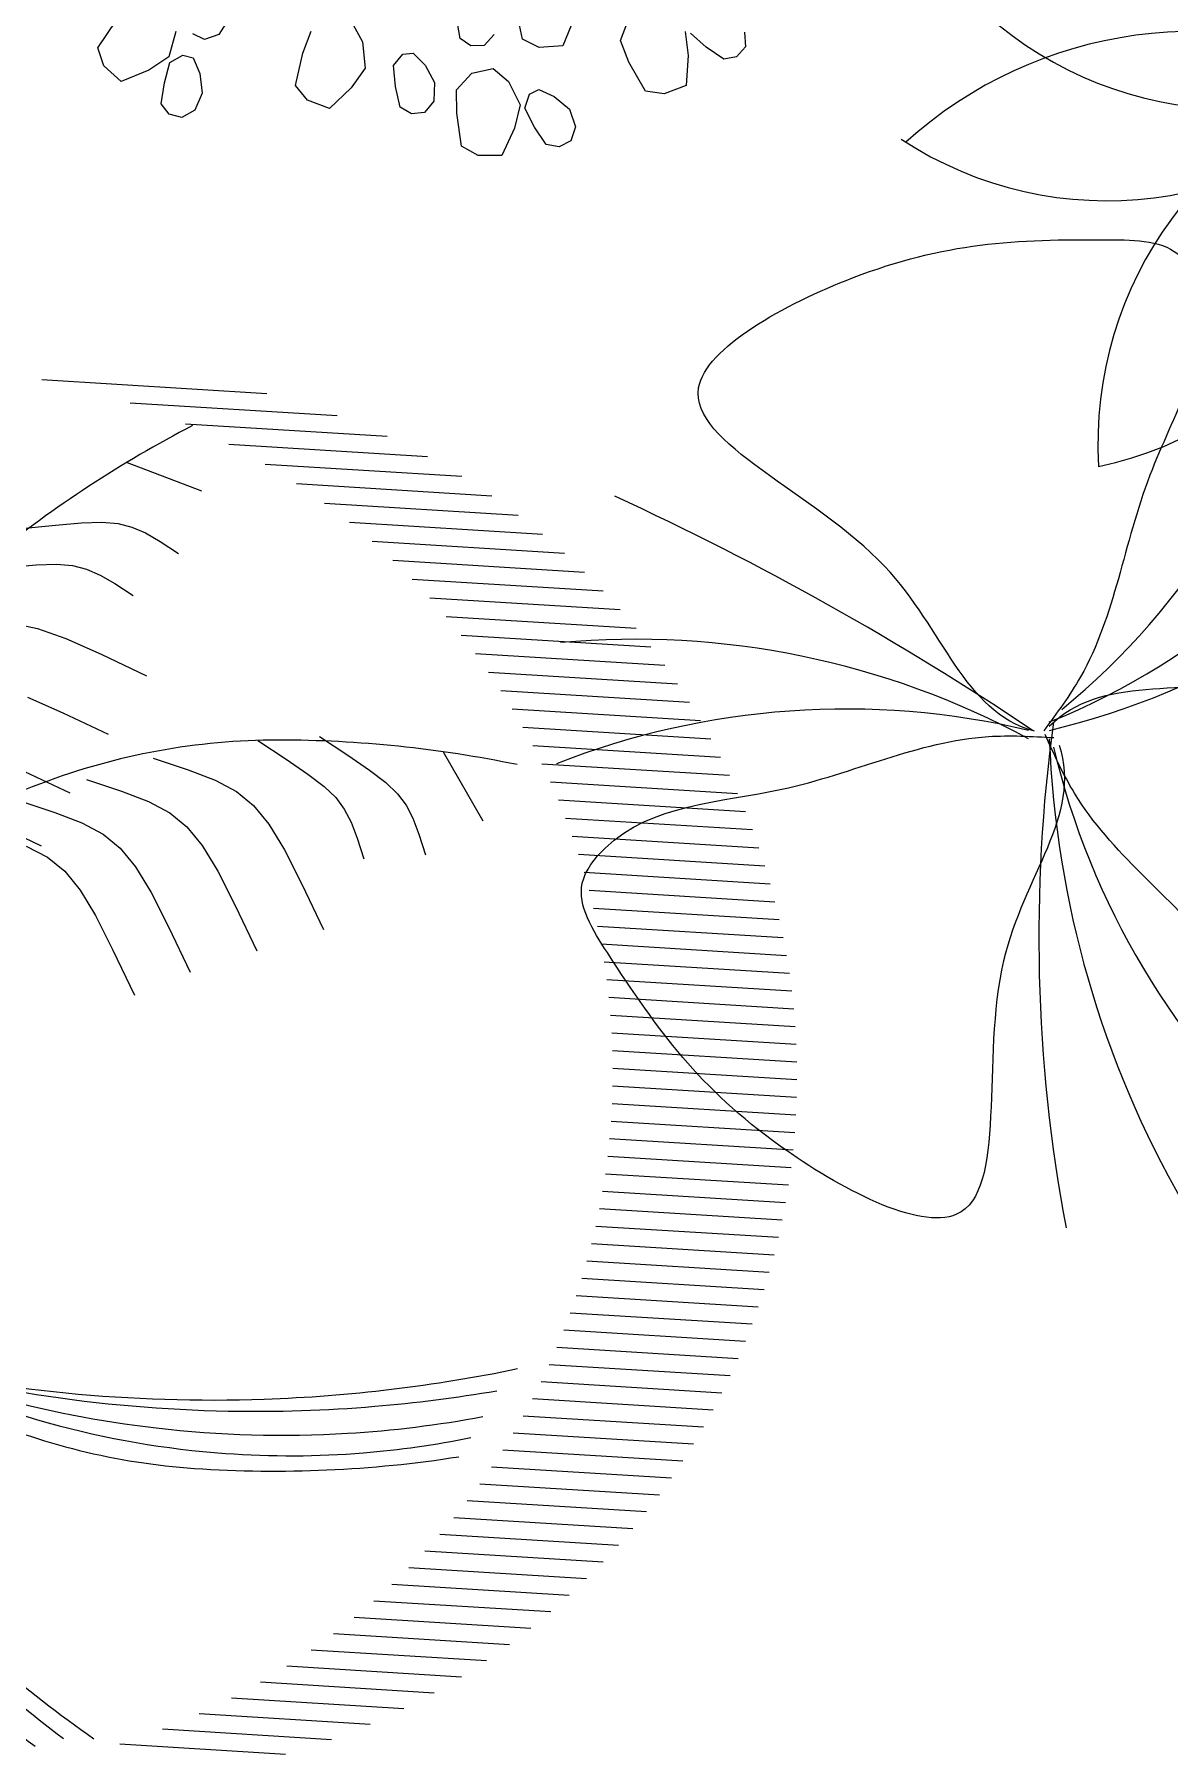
# Model space of a CAD drawing. Extents: x -809667 to 586099, y 3084146 to 3634412.
# Drawn here: x 381903.895 to 381905.441, y 3085672.395 to 3085674.74 of the extents above; entities that cross this region are included whole.
import ezdxf

# ---------------------------------------------------------------- set-up
doc = ezdxf.new("R2010")
doc.units = 0
doc.header["$LTSCALE"] = 0.5
doc.layers.get('0').update_dxf_attribs({"linetype": 'CONTINUOUS'})
for name, color, linetype in [('树', 3, 'CONTINUOUS'), ('树木', 94, 'CONTINUOUS'), ('灌木', 3, 'CONTINUOUS'), ('绿化图层', 84, 'CONTINUOUS'), ('道路', 4, 'CONTINUOUS')]:
    doc.layers.add(name, color=color, linetype=linetype)
doc.layers.add('紫薇', color=6, linetype='CONTINUOUS', lineweight=20)

# ---------------------------------------------------------------- blocks, each defined once
blk = doc.blocks.new('紫薇')
at = {"color": 0}
for p, q in [((-339.3, 358.8), (-320.9, 370.1)), ((-320.9, 370.1), (-303.5, 370.7)), ((-303.5, 370.7), (-283.9, 347.2)), ((-336.4, 331.4), (-339.3, 358.8)), ((-386.7, 314.3), (-380.4, 324.6)), ((-380.4, 324.6), (-369.1, 329)), ((-369.1, 329), (-351.4, 320.9)), ((-351.4, 320.9), (-335, 310.7)), ((-329.6, 310.2), (-336.4, 331.4)), ((-383.6, 301), (-386.7, 314.3)), ((-370.5, 290.1), (-383.6, 301)), ((-335, 310.7), (-331.9, 297.4)), ((-309.1, 297.5), (-329.6, 310.2)), ((-352.3, 287.3), (-370.5, 290.1)), ((-336.9, 289.2), (-352.3, 287.3)), ((-331.9, 297.4), (-336.9, 289.2)), ((-323.6, 274.2), (-315.6, 283.2)), ((-322.8, 260.5), (-323.6, 274.2)), ((-311.7, 247.5), (-322.8, 260.5)), ((-416.7, 181.7), (-403.6, 198.9)), ((-403.6, 198.9), (-387.6, 205.8)), ((-387.6, 205.8), (-360.8, 190.9)), ((-360.8, 190.9), (-343.6, 177.9)), ((-404, 157.2), (-416.7, 181.7)), ((-390.1, 139.9), (-404, 157.2)), ((-366.3, 135.4), (-390.1, 139.9)), ((-348.3, 139.4), (-366.3, 135.4)), ((-442.6, 110.8), (-433.7, 119)), ((-433.7, 119), (-414.3, 117.8)), ((-414.3, 117.8), (-395.3, 114.2)), ((-395.3, 114.2), (-387.5, 103)), ((-444.8, 98.9), (-442.6, 110.8)), ((-437.1, 87.7), (-444.8, 98.9)), ((-387.5, 103), (-389.3, 93.5)), ((-420.9, 82.2), (-437.1, 87.7)), ((-403, 86.2), (-420.9, 82.2)), ((-389.3, 93.5), (-403, 86.2)), ((-496.5, 62.5), (-484, 74.7)), ((-484, 74.7), (-453.7, 70.5)), ((-453.7, 70.5), (-432.9, 64.6)), ((-432.9, 64.6), (-422.2, 46.9)), ((-502.4, 41.7), (-496.5, 62.5)), ((-397.8, 40.7), (-388.5, 48.4)), ((-388.5, 48.4), (-369.1, 46.1)), ((-481.8, 23.5), (-502.4, 41.7)), ((-422.2, 46.9), (-423.5, 27)), ((-400.7, 29), (-397.8, 40.7)), ((-462.5, 12.3), (-481.8, 23.5)), ((-438.8, 16.8), (-462.5, 12.3)), ((-423.5, 27), (-438.8, 16.8)), ((-393.6, 17.3), (-400.7, 29)), ((-504.4, -0.4), (-485.8, 5.5)), ((-485.8, 5.5), (-466.8, 9.1)), ((-466.8, 9.1), (-455.5, 1.4)), ((-455.5, 1.4), (-453.8, -8.1)), ((-509.7, -11.2), (-504.4, -0.4)), ((-507.5, -23.1), (-509.7, -11.2)), ((-453.8, -8.1), (-463.9, -19.9)), ((-416.8, -19.3), (-405, -6.5)), ((-405, -6.5), (-374.5, -8.9)), ((-496.2, -30.8), (-507.5, -23.1)), ((-479.2, -30.1), (-496.2, -30.8)), ((-463.9, -19.9), (-479.2, -30.1)), ((-421.5, -40.4), (-416.8, -19.3)), ((-399.9, -57.5), (-421.5, -40.4)), ((-482.8, -101.7), (-453, -94.6)), ((-453, -94.6), (-431.5, -92.7)), ((-431.5, -92.7), (-415.2, -105.3)), ((-490, -117.5), (-482.8, -101.7)), ((-488.1, -139.1), (-490, -117.5)), ((-462.2, -148.6), (-488.1, -139.1)), ((-440.2, -152.1), (-462.2, -148.6)), ((-459.5, -166.8), (-443.1, -156.6)), ((-474.7, -179.1), (-459.5, -166.8)), ((-475.8, -191.1), (-474.7, -179.1)), ((-469.4, -201.4), (-475.8, -191.1)), ((-456.1, -204.5), (-469.4, -201.4))]:
    blk.add_line(p, q, dxfattribs=at)
blk = doc.blocks.new('白玉兰')
at = {"color": 0}
for centre, radius, start, end in [((-1260.5, 1665), 2054.4, 309.3934, 347.1655), ((-713.2, 1844.3), 1941, 291.8214, 332.6346), ((-478.2, 2077.5), 2115.2, 283.2993, 320.8528), ((-4728.7, -6984.2), 8428.8, 56.1879, 65.279), ((-1147.9, -2037), 2310.3, 61.625, 95.1491), ((-559.1, -2135.4), 2213.8, 76.7033, 111.4018), ((4370.8, -555.9), 4391.8, 172.1708, 190.6677), ((2826.9, 106.7), 2820.8, 182.2544, 209.8868), ((2146.3, 475.3), 2185, 193.3063, 228.4107)]:
    blk.add_arc(centre, radius, start, end, dxfattribs=at)
for points in [[(-33.3, 16.4), (-232.9, 72.7), (-341.9, 562), (-1253.8, 922.5), (-424.6, 1375.2), (-32.9, 1391.9), (376.3, 1386), (477, 1090.9), (236.3, 716.3), (184.7, 276.9), (29.2, 67), (-7.3, 17.6)], [(8.3, 30.7), (154.9, 177.4), (635.1, 33.7), (1394.9, 653.5), (1385.2, -291.2), (1208.5, -641.2), (1003.6, -995.4), (696.9, -939.3), (487.4, -546.3), (129.3, -286.7), (21.9, -48.6), (-3.3, 7.4)], [(36.1, -22.3), (98.6, -219.9), (-250.5, -579.7), (-51.2, -1539.8), (-884.9, -1095.2), (-1113.8, -777), (-1333.5, -431.7), (-1142.2, -185.6), (-696.9, -181.1), (-301.3, 16.9), (-40.5, 2.3), (20.8, -1.2)]]:
    blk.add_open_spline(points, degree=3, knots=[0, 0, 0, 0, 621.989778, 1340.944545, 1869.007736, 2592.427455, 2798.699245, 2915.827596, 3435.261502, 4029.77129, 4212.300518, 4212.300518, 4212.300518, 4212.300518], dxfattribs=at)
blk = doc.blocks.new('03')
at = {"layer": '树木', "color": 0}
for p, q in [((-0.1484, 1.4964), (-0.2913, 1.2077)), ((-0.1116, 1.503), (-0.2544, 1.2148)), ((-0.0755, 1.5083), (-0.218, 1.2206)), ((-0.04, 1.5125), (-0.1823, 1.2252)), ((-0.005, 1.5155), (-0.1471, 1.2286)), ((0.0295, 1.5175), (-0.1124, 1.231)), ((0.0634, 1.5185), (-0.0783, 1.2324)), ((0.0969, 1.5186), (-0.0446, 1.2328)), ((0.13, 1.5177), (-0.0114, 1.2322)), ((0.1626, 1.5159), (0.0214, 1.2308)), ((0.1948, 1.5133), (0.0537, 1.2285)), ((0.2265, 1.5099), (0.0857, 1.2254)), ((0.2579, 1.5056), (0.1172, 1.2214)), ((0.2889, 1.5006), (0.1483, 1.2167)), ((-0.2628, 1.4682), (-0.4066, 1.1778)), ((-0.2239, 1.4791), (-0.3674, 1.1893)), ((-0.1858, 1.4885), (-0.329, 1.1993)), ((0.3195, 1.4948), (0.1791, 1.2112)), ((0.3498, 1.4883), (0.2095, 1.205)), ((0.3796, 1.481), (0.2395, 1.198)), ((0.4092, 1.4731), (0.2691, 1.1903)), ((-0.3432, 1.441), (-0.4878, 1.1491)), ((-0.3025, 1.4555), (-0.4467, 1.1644)), ((0.4383, 1.4644), (0.2984, 1.1819)), ((0.4672, 1.455), (0.3274, 1.1727)), ((0.4957, 1.4449), (0.356, 1.1629)), ((-0.385, 1.4243), (-0.53, 1.1315)), ((0.5238, 1.4342), (0.3843, 1.1524)), ((0.5516, 1.4227), (0.4122, 1.1413)), ((0.5791, 1.4106), (0.4398, 1.1294)), ((-0.4722, 1.3832), (-0.6183, 1.0883)), ((-0.4279, 1.4051), (-0.5734, 1.1114)), ((0.6063, 1.3979), (0.4671, 1.1169)), ((0.6331, 1.3844), (0.4941, 1.1037)), ((-0.5182, 1.358), (-0.6649, 1.0617)), ((0.6596, 1.3703), (0.5207, 1.0898)), ((0.6857, 1.3555), (0.5469, 1.0753)), ((-0.5661, 1.3289), (-0.7137, 1.0308)), ((0.7115, 1.34), (0.5729, 1.06)), ((0.737, 1.3238), (0.5985, 1.0441)), ((-0.6165, 1.2947), (-0.7652, 0.9944)), ((0.7621, 1.307), (0.6237, 1.0275)), ((0.7869, 1.2895), (0.6487, 1.0103)), ((0.8114, 1.2712), (0.6732, 0.9923)), ((-0.6701, 1.2541), (-0.8203, 0.9507)), ((0.8355, 1.2523), (0.6975, 0.9736)), ((0.8592, 1.2326), (0.7213, 0.9542)), ((-0.7283, 1.2042), (-0.8808, 0.8961)), ((0.8826, 1.2122), (0.7448, 0.9341)), ((0.9056, 1.191), (0.768, 0.9132)), ((0.9282, 1.1691), (0.7907, 0.8916)), ((0.9504, 1.1464), (0.8131, 0.8691)), ((-0.7938, 1.1395), (-0.9506, 0.8229)), ((0.9722, 1.1228), (0.8351, 0.8459)), ((-0.1968, 1.0838), (-0.0623, 1.1008)), ((0.9936, 1.0985), (0.8567, 0.8219)), ((1.0146, 1.0732), (0.8778, 0.797)), ((-0.8748, 1.0435), (-1.0452, 0.6994)), ((1.0351, 1.0471), (0.8985, 0.7712)), ((1.0552, 1.02), (0.9188, 0.7445)), ((-0.2165, 0.9566), (-0.1865, 0.9736)), ((-0.1865, 0.9736), (-0.1612, 0.9846)), ((-0.1612, 0.9846), (-0.1376, 0.9906)), ((-0.1376, 0.9906), (-0.1126, 0.9925)), ((-0.1126, 0.9925), (-0.0833, 0.9914)), ((-0.0833, 0.9914), (-0.0466, 0.9884)), ((1.0748, 0.992), (0.9385, 0.7168)), ((-0.2541, 0.9323), (-0.2165, 0.9566)), ((1.0939, 0.9629), (0.9578, 0.6881)), ((-0.3023, 0.9), (-0.2541, 0.9323)), ((1.1125, 0.9328), (0.9766, 0.6584)), ((-0.221, 0.8742), (-0.1957, 0.8852)), ((-0.1957, 0.8852), (-0.1721, 0.8911)), ((-0.1721, 0.8911), (-0.1471, 0.893)), ((-0.1471, 0.893), (-0.1177, 0.8919)), ((-0.1177, 0.8919), (-0.081, 0.8889)), ((1.1305, 0.9016), (0.9948, 0.6276)), ((-0.8596, 0.7789), (-0.7659, 0.8769)), ((-0.2885, 0.8329), (-0.2509, 0.8571)), ((-0.2509, 0.8571), (-0.221, 0.8742)), ((1.1479, 0.8691), (1.0124, 0.5956)), ((-0.3368, 0.8005), (-0.2885, 0.8329)), ((1.1646, 0.8353), (1.0294, 0.5623)), ((-0.7132, 0.7788), (-0.6828, 0.7996)), ((1.1807, 0.8002), (1.0458, 0.5277)), ((-0.7366, 0.7611), (-0.7132, 0.7788)), ((-0.2375, 0.7511), (-0.1979, 0.7628)), ((-0.1979, 0.7628), (-0.1475, 0.7701)), ((-0.1475, 0.7701), (-0.082, 0.7749)), ((-0.082, 0.7749), (0.0032, 0.7789)), ((1.196, 0.7635), (1.0614, 0.4917)), ((-0.7694, 0.7244), (-0.7548, 0.7439)), ((-0.7548, 0.7439), (-0.7366, 0.7611)), ((-0.3024, 0.7075), (-0.2708, 0.7333)), ((-0.2708, 0.7333), (-0.2375, 0.7511)), ((-0.7821, 0.6999), (-0.7694, 0.7244)), ((-0.3366, 0.6719), (-0.3024, 0.7075)), ((1.2106, 0.7253), (1.0762, 0.454)), ((-0.7946, 0.6677), (-0.7821, 0.6999)), ((-0.7006, 0.6622), (-0.6772, 0.6799)), ((-0.6772, 0.6799), (-0.6468, 0.7007)), ((1.2242, 0.6852), (1.0902, 0.4147)), ((-0.8085, 0.6252), (-0.7946, 0.6677)), ((-0.7188, 0.645), (-0.7006, 0.6622)), ((-0.5756, 0.6116), (-0.512, 0.6685)), ((-0.378, 0.6248), (-0.3366, 0.6719)), ((-0.2084, 0.6442), (-0.158, 0.6515)), ((-0.158, 0.6515), (-0.0925, 0.6562)), ((-0.0925, 0.6562), (-0.0073, 0.6603)), ((-0.8254, 0.5697), (-0.8085, 0.6252)), ((-0.7461, 0.601), (-0.7334, 0.6255)), ((-0.7334, 0.6255), (-0.7188, 0.645)), ((-0.2813, 0.6146), (-0.248, 0.6325)), ((-0.248, 0.6325), (-0.2084, 0.6442)), ((1.2368, 0.6431), (1.1032, 0.3734)), ((-0.7586, 0.5688), (-0.7461, 0.601)), ((-0.6235, 0.5666), (-0.5756, 0.6116)), ((-0.3471, 0.5533), (-0.3129, 0.5888)), ((-0.3129, 0.5888), (-0.2813, 0.6146)), ((1.2484, 0.5988), (1.1152, 0.33)), ((-0.7725, 0.5263), (-0.7586, 0.5688)), ((-0.6579, 0.5291), (-0.6235, 0.5666)), ((-0.5089, 0.5129), (-0.4453, 0.5698)), ((-0.6813, 0.4951), (-0.6579, 0.5291)), ((-0.3885, 0.5061), (-0.3471, 0.5533)), ((-0.2189, 0.5255), (-0.1685, 0.5328)), ((-0.1685, 0.5328), (-0.103, 0.5376)), ((-0.103, 0.5376), (-0.0178, 0.5416)), ((1.2586, 0.552), (1.126, 0.2841)), ((-0.5568, 0.4679), (-0.5089, 0.5129)), ((-0.2919, 0.496), (-0.2585, 0.5138)), ((-0.2585, 0.5138), (-0.2189, 0.5255)), ((1.2674, 0.5021), (1.1354, 0.2354)), ((-0.4422, 0.4142), (-0.3786, 0.4711)), ((-0.3576, 0.4346), (-0.3234, 0.4702)), ((-0.3234, 0.4702), (-0.2919, 0.496)), ((1.2745, 0.4487), (1.1431, 0.1834)), ((-0.399, 0.3874), (-0.3576, 0.4346)), ((-0.2924, 0.3935), (-0.259, 0.4114)), ((-0.259, 0.4114), (-0.2194, 0.423)), ((-0.2194, 0.423), (-0.1691, 0.4304)), ((-0.1691, 0.4304), (-0.1035, 0.4351)), ((-0.1035, 0.4351), (-0.0183, 0.4392)), ((-0.378, 0.3344), (-0.3144, 0.3913)), ((-0.3239, 0.3677), (-0.2924, 0.3935)), ((1.2794, 0.391), (1.1489, 0.1275)), ((1.2815, 0.3277), (1.1521, 0.0665)), ((1.28, 0.257), (1.1521, -0.0012)), ((1.2729, 0.1752), (1.1475, -0.0782))]:
    blk.add_line(p, q, dxfattribs=at)
for centre, radius, start, end in [((1.5285, 0.0526), 2.0101, 145.484, 157.144), ((1.1297, 1.067), 2.0101, 184.5918, 196.2518), ((0.7228, 0.3922), 1.1357, 157.144, 178.0247), ((-1.6953, 1.287), 2.5637, 344.0494, 348.9103), ((-1.5249, 1.2954), 2.4291, 341.9996, 346.9383), ((-0.9493, 1.1034), 1.8647, 340.6014, 347.749), ((-0.6151, 0.9781), 1.5431, 341.8041, 348.6651), ((-1.0367, 1.1266), 2.0154, 333.2953, 346.1281), ((-1.6953, 1.287), 2.5637, 339.1884, 344.0494), ((-1.5249, 1.2954), 2.4291, 336.1061, 341.9996), ((-0.9493, 1.1034), 1.8647, 330.5829, 340.6014), ((-0.6151, 0.9781), 1.5431, 333.0784, 341.8041), ((2.2026, 0.3411), 2.6163, 178.0247, 188.7387), ((-1.6953, 1.287), 2.5637, 331.6293, 339.1884), ((-1.5249, 1.2954), 2.4291, 328.3844, 336.1061), ((-0.6151, 0.9781), 1.5431, 321.697, 333.0784), ((-0.2551, 0.7334), 1.1405, 313.3698, 333.2953), ((-0.9493, 1.1034), 1.8647, 321.6616, 330.5829), ((-1.6953, 1.287), 2.5637, 324.0702, 331.6293), ((-1.5249, 1.2954), 2.4291, 320.6626, 328.3844), ((-0.6151, 0.9781), 1.5431, 310.3156, 321.697), ((-0.2319, 2.0617), 2.5637, 297.0157, 301.8766), ((-0.1096, 1.9427), 2.4291, 294.9659, 299.9046), ((0.1422, 1.3907), 1.8647, 293.5677, 300.7153)]:
    blk.add_arc(centre, radius, start, end, dxfattribs=at)
blk = doc.blocks.new('A$C46A015EA')
at = {"layer": '树', "color": 0, "linetype": 'Continuous'}
for centre, radius, start, end in [((1.3283, 4.0957), 1.9685, 227.56436, 31.33046), ((0.7978, 3.4752), 1.9955, 251.81629, 53.749), ((2.0899, 4.4107), 1.8992, 199.3601, 10.49099), ((0.796, 2.5821), 1.783, 359.79096, 92.47149), ((2.8144, 4.6818), 2.1194, 188.63986, 263.62259), ((0.7622, 1.8986), 1.9389, 297.02452, 103.84892), ((1.2569, 1.36), 1.796, 310.77885, 134.4149), ((3.5462, 0.8149), 2.0088, 38.87776, 198.68157), ((2.1299, 0.3263), 2.2937, 10.26666, 147.15184)]:
    blk.add_arc(centre, radius, start, end, dxfattribs=at)

msp = doc.modelspace()

# ---------------------------------------------------------------- linework, layer by layer
at = {"layer": '道路', "linetype": 'Continuous'}
for points, knots in [([(381886.8832, 3085672.1498), (381888.8214, 3085671.908), (381892.2035, 3085671.4859), (381895.2928, 3085677.8509), (381904.0475, 3085674.4451), (381906.5001, 3085679.3676), (381907.3935, 3085681.7452)], [0, 0, 0, 0, 5.241038, 9.145639, 17.995635, 24.640422, 24.640422, 24.640422, 24.640422]), ([(381886.9575, 3085672.7452), (381887.257, 3085672.7078), (381887.5538, 3085672.6708), (381888.4292, 3085672.5738), (381888.9928, 3085672.5284), (381889.9128, 3085672.5367), (381890.2862, 3085672.5695), (381890.97, 3085672.7134), (381891.2785, 3085672.8247), (381891.7169, 3085673.079), (381891.8677, 3085673.1913), (381892.1753, 3085673.4696), (381892.3288, 3085673.6326), (381892.7864, 3085674.1628), (381893.0908, 3085674.5749), (381893.6332, 3085675.2205), (381893.8497, 3085675.4597), (381894.2848, 3085675.8546), (381894.4978, 3085676.0174), (381894.9431, 3085676.2899), (381895.1755, 3085676.4025), (381896.105, 3085676.7635), (381896.8432, 3085676.8661), (381898.3329, 3085676.9328), (381899.0878, 3085676.8959), (381900.5501, 3085676.8307), (381901.2577, 3085676.8026), (381902.2745, 3085676.8645), (381902.6283, 3085676.9111), (381903.3117, 3085677.0792), (381903.6266, 3085677.2109), (381904.2203, 3085677.578), (381904.4959, 3085677.8112), (381905.2526, 3085678.6278), (381905.6881, 3085679.3382), (381906.2946, 3085680.6064), (381906.4966, 3085681.0878), (381906.6913, 3085681.5887)], [0, 0, 0, 0, 0.809904, 0.809904, 2.429711, 2.429711, 3.66837, 3.66837, 4.926642, 4.926642, 5.673722, 5.673722, 6.420801, 6.420801, 7.887995, 7.887995, 8.767827, 8.767827, 9.468061, 9.468061, 10.168296, 10.168296, 12.19742, 12.19742, 14.226544, 14.226544, 16.255668, 16.255668, 17.461197, 17.461197, 18.836307, 18.836307, 20.211417, 20.211417, 22.844117, 22.844117, 24.28999, 24.28999, 24.28999, 24.28999])]:
    msp.add_open_spline(points, degree=3, knots=knots, dxfattribs=at)

# ---------------------------------------------------------------- block references
at = {"layer": '树木', "color": 8, "xscale": 0.8, "yscale": 0.8, "zscale": 0.8, "rotation": 292.8030004997092}
msp.add_blockref('03', (381903.7134, 3085673.2819), dxfattribs=at)
at = {"layer": '灌木', "color": 8, "xscale": 0.2560000000000001, "yscale": 0.2560000000000001, "zscale": 0.2560000000000001, "rotation": 344.8935626644683}
msp.add_blockref('A$C46A015EA', (381904.9269, 3085674.2188), dxfattribs=at)
at = {"layer": '紫薇', "color": 8, "xscale": 0.00148055020779717, "yscale": 0.00148055020779717, "zscale": 0.00148055020779717, "rotation": 106.2585742029955}
msp.add_blockref('紫薇', (381904.3826, 3085675.3068), dxfattribs=at)
at = {"layer": '绿化图层', "color": 8, "linetype": 'Continuous', "xscale": 0.0004880798049271107, "yscale": 0.0004880798049271107, "zscale": 0.04880798235096967}
msp.add_blockref('白玉兰', (381905.2733, 3085673.783), dxfattribs=at)

doc.saveas('drawing.dxf')
